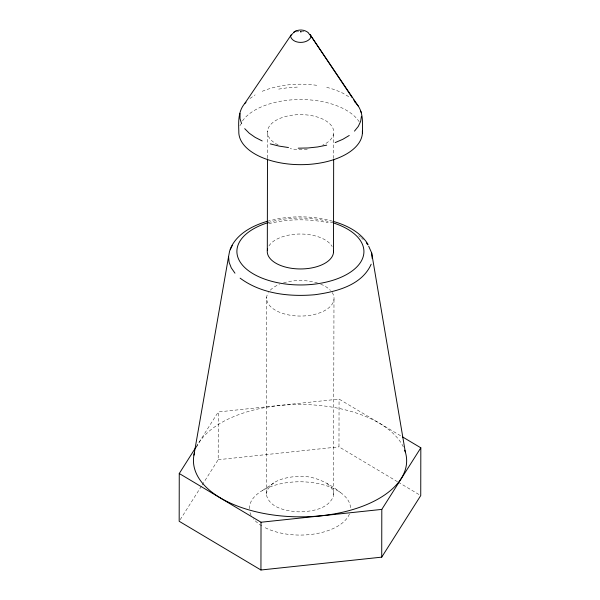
<?xml version="1.0" encoding="UTF-8"?>
<svg xmlns="http://www.w3.org/2000/svg" width="600" height="600" viewBox="0 0 600 600"><rect width="100%" height="100%" fill="white"/><g stroke="black" fill="none" stroke-linecap="round" stroke-linejoin="round"><path stroke-width="0.45" stroke-dasharray="3 2.25" d="M202.185 484.965L218.19 459.705L218.28 411.945L339.06 399.09L401.588 436.35M333.983 299.407L333.487 496.14C328.103 509.543 310.987 511.635 298.305 511.838C286.388 511.028 269.168 508.132 266.272 494.287L266.67 297.18M267.472 158.055L267.525 131.002M333.668 158.377L333.705 133.192M397.5 481.717L338.978 446.85L339.06 399.09M266.272 494.287C268.47 480.39 285.735 477.285 297.428 476.377C313.545 475.103 328.237 482.745 340.485 492.533M196.267 446.678L218.28 411.945M180.172 519.697L201.683 485.752M249.945 98.512L255.135 94.875M262.642 490.388L275.108 482.077M262.185 91.312C279.63 84.195 299.002 82.808 317.55 85.425M267.27 221.288L277.23 218.925C293.483 215.962 310.282 216.142 326.445 219.577L332.1 221.077M268.808 223.673C288.157 218.692 308.647 218.678 328.17 222.743M296.572 31.928L298.74 31.537M278.707 89.108L288.263 87.66L298.14 87.037M218.19 459.705L338.978 446.85M301.395 31.44L304.013 31.71M326.7 87.262L335.168 89.85L342.75 93.12L349.237 96.99M398.303 482.197L419.145 494.618M358.65 235.688L360.675 237.09M327 483.502L331.17 487.38L333.375 491.685L333.487 496.14M361.335 237.728L363.322 239.647M196.365 447.48A106.605 56.175 0.1 0 1 299.955 404.49A106.605 56.175 0.1 0 1 403.68 447.653M239.933 125.828A61.815 32.572 0.1 0 1 240.683 124.05M242.49 120.953A61.815 32.572 0.1 0 1 301.252 99.532A61.815 32.572 0.1 0 1 359.168 121.733M278.07 144.877A33.15 17.468 0.1 0 1 277.05 119.775A33.15 17.468 0.1 0 1 324.697 120.12A33.15 17.468 0.1 0 1 322.605 145.2M307.252 149.227A33.15 17.468 0.1 0 1 290.123 148.657M268.957 245.925A33.15 17.468 0.1 0 1 300.96 234.022A33.15 17.468 0.1 0 1 332.19 246.562M268.087 222.645A63.51 33.465 0.1 0 1 333.413 222.938M349.455 513.96A50.573 26.648 0.1 0 1 313.942 534.053A50.573 26.648 0.1 0 1 263.55 526.875M261.84 525.893A50.573 26.648 0.1 0 1 253.455 518.842M251.145 515.325A50.573 26.648 0.1 0 1 249.675 511.215M249.39 508.71A50.573 26.648 0.1 0 1 300.097 481.778A50.573 26.648 0.1 0 1 350.52 508.98M332.197 292.538A33.713 17.768 0.1 0 1 300.502 316.058A33.713 17.768 0.1 0 1 268.343 292.627M270.293 290.183A33.713 17.768 0.1 0 1 279.457 284.31M283.538 282.862A33.713 17.768 0.1 0 1 318.09 283.215M320.7 284.168A33.713 17.768 0.1 0 1 330.487 290.392"/><path stroke-width="0.9" d="M195.765 447.472L179.257 473.52L179.175 521.28L260.94 570L381.72 557.145L420.743 495.57L420.825 447.817L402.39 436.83M260.94 570L261.022 522.24L179.257 473.52M267.315 250.395L267.472 158.985M333.502 252.585L333.66 159.308M362.407 132.922C362.452 123.877 363.517 114.097 358.305 106.095L310.043 34.605M381.72 557.145L381.81 509.393L420.825 447.817M361.44 116.25L360.653 121.387L358.312 126.39L354.48 131.13M193.928 455.168L228.562 256.665L229.612 251.04L232.237 245.558M293.01 33.383L291.097 35.093L290.587 36.473C292.845 44.273 307.702 44.227 310.972 37.148L310.785 35.745L308.85 33.585M230.123 249.442C236.175 234.06 252.292 225.757 267.27 221.288M371.183 264.21C361.725 285.548 335.835 291.877 314.782 294.735C289.185 296.947 261.285 293.88 240.12 278.153M291.097 35.093L244.71 103.552C238.125 111.255 238.47 121.785 238.822 131.273A61.815 32.572 0.1 0 0 300.93 164.67A61.815 32.572 0.1 0 0 362.392 131.1M244.71 103.552L246.007 102.248M308.692 33.053C304.59 29.19 297.765 28.98 293.407 32.55L294.877 31.657M294.923 31.628L296.093 30.922M349.252 135.48L342.765 139.328L335.183 142.583M326.715 145.148L317.565 146.962L307.98 147.983L298.207 148.185M261.022 522.24L381.81 509.393M288.495 147.547L279.097 146.1L270.255 143.88M332.933 221.303C346.545 225.12 360.495 232.013 368.1 244.462M262.2 140.947L255.142 137.363L249.263 133.238L244.718 128.663M354.923 101.917L355.837 103.042L353.76 99.938M356.332 103.657L358.305 106.095M366.308 242.752L367.748 244.822M368.655 246.135L371.67 252.93L405.3 451.905M234.968 273.188L231.27 267.87L229.118 262.32L228.562 256.665M309.915 34.418L352.23 97.65M360.645 111.105L361.395 112.695M241.62 123.773L240.045 118.68L240.045 113.528M371.67 252.93L372.233 258.577M404.73 450.195A106.605 56.175 0.1 0 1 302.603 516.832A106.605 56.175 0.1 0 1 194.513 452.595M333.525 250.763A33.15 17.468 0.1 0 1 298.702 268.935A33.15 17.468 0.1 0 1 267.615 248.888M333.413 222.938A63.51 33.465 0.1 0 1 348.57 273.368A63.51 33.465 0.1 0 1 251.722 272.925A63.51 33.465 0.1 0 1 268.087 222.645M300.48 31.755L301.118 31.822L300.48 31.755"/></g></svg>
